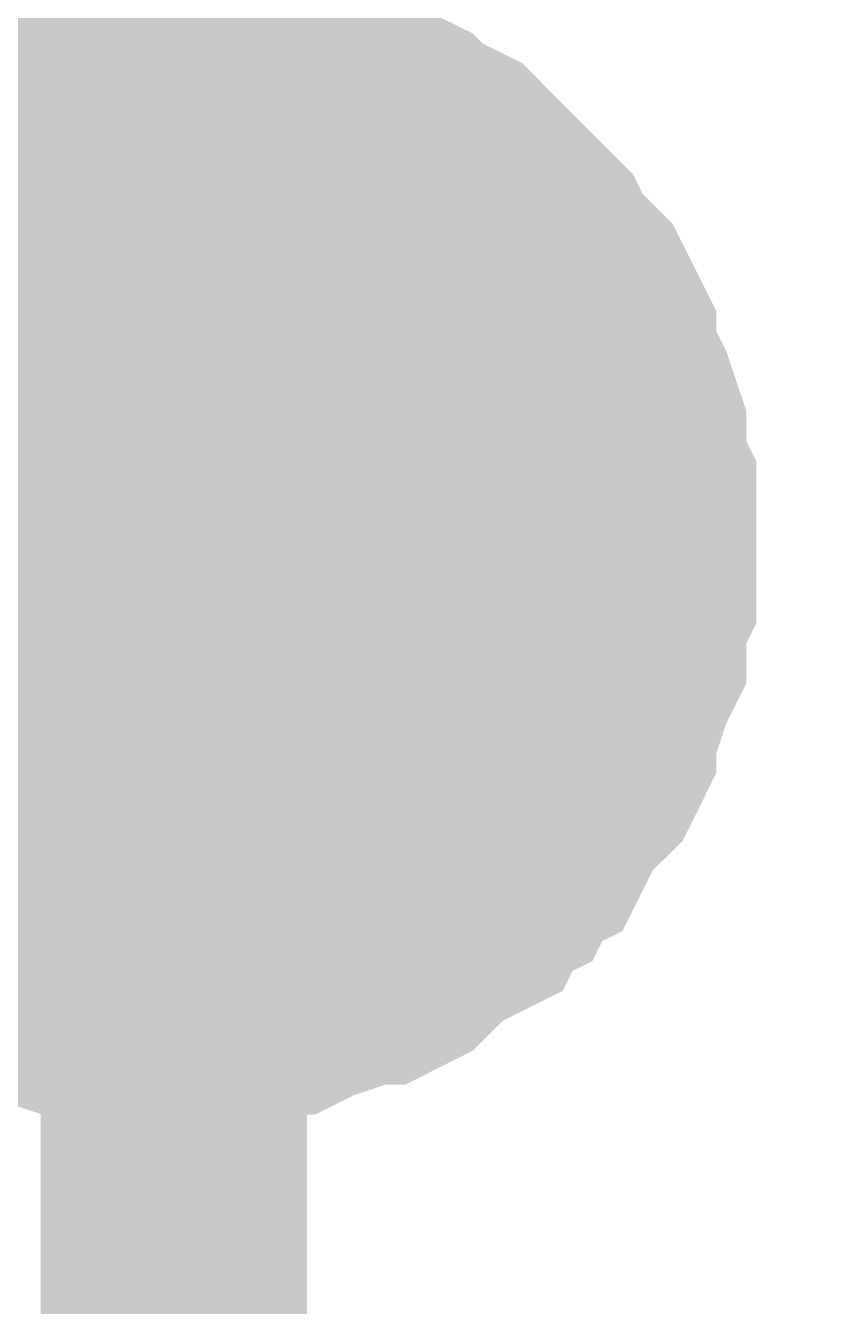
# Model space of a CAD drawing. Header units: inches. Extents: x 0 to 432, y 0 to 280.
# Drawn here: x 96.362 to 97.263, y 166.769 to 168.21 of the extents above; entities that cross this region are included whole.
import ezdxf

# ---------------------------------------------------------------- set-up
doc = ezdxf.new("R2010")
doc.units = ezdxf.units.IN
doc.layers.add('Sheet', color=255, linetype='Continuous')

msp = doc.modelspace()

# ---------------------------------------------------------------- linework, layer by layer
at = {"layer": 'Sheet'}
for points in [[(86.3645, 167.6288, 0.2997, 0.2997, 0), (96.5283, 167.6288, 0.2997, 0.2997, 0), (96.5283, 170.178, 0.2997, 0.2997, 0)], [(96.2026, 168.0218, 0.2997, 0.2997, 0), (96.2251, 168.0443, 0.2997, 0.2997, 0), (96.2363, 168.0555, 0.2997, 0.2997, 0), (96.2588, 168.0667, 0.2997, 0.2997, 0), (96.2812, 168.078, 0.2997, 0.2997, 0), (96.3037, 168.0892, 0.2997, 0.2997, 0), (96.3262, 168.1004, 0.2997, 0.2997, 0), (96.3486, 168.1117, 0.2997, 0.2997, 0), (96.3711, 168.1229, 0.2997, 0.2997, 0), (96.4048, 168.1341, 0.2997, 0.2997, 0), (96.4272, 168.1341, 0.2997, 0.2997, 0), (96.4497, 168.1341, 0.2997, 0.2997, 0), (96.4722, 168.1453, 0.2997, 0.2997, 0), (96.5059, 168.1453, 0.2997, 0.2997, 0), (96.5283, 168.1453, 0.2997, 0.2997, 0)], [(96.2026, 168.0218, 0.2997, 0.2997, 0), (96.2251, 168.0443, 0.2997, 0.2997, 0), (96.2363, 168.0555, 0.2997, 0.2997, 0), (96.2588, 168.0667, 0.2997, 0.2997, 0), (96.2812, 168.078, 0.2997, 0.2997, 0), (96.3037, 168.0892, 0.2997, 0.2997, 0), (96.3262, 168.1004, 0.2997, 0.2997, 0), (96.3486, 168.1117, 0.2997, 0.2997, 0), (96.3711, 168.1229, 0.2997, 0.2997, 0), (96.4048, 168.1341, 0.2997, 0.2997, 0), (96.4272, 168.1341, 0.2997, 0.2997, 0), (96.4497, 168.1341, 0.2997, 0.2997, 0), (96.4722, 168.1453, 0.2997, 0.2997, 0), (96.5059, 168.1453, 0.2997, 0.2997, 0), (96.5283, 168.1453, 0.2997, 0.2997, 0)], [(96.2026, 168.0218, 0.2997, 0.2997, 0), (96.2251, 168.0443, 0.2997, 0.2997, 0), (96.2363, 168.0555, 0.2997, 0.2997, 0), (96.2588, 168.0667, 0.2997, 0.2997, 0), (96.2812, 168.078, 0.2997, 0.2997, 0), (96.3037, 168.0892, 0.2997, 0.2997, 0), (96.3262, 168.1004, 0.2997, 0.2997, 0), (96.3486, 168.1117, 0.2997, 0.2997, 0), (96.3711, 168.1229, 0.2997, 0.2997, 0), (96.4048, 168.1341, 0.2997, 0.2997, 0), (96.4272, 168.1341, 0.2997, 0.2997, 0), (96.4497, 168.1341, 0.2997, 0.2997, 0), (96.4722, 168.1453, 0.2997, 0.2997, 0), (96.5059, 168.1453, 0.2997, 0.2997, 0), (96.5283, 168.1453, 0.2997, 0.2997, 0)], [(96.2026, 168.0218, 0.2997, 0.2997, 0), (96.2251, 168.0443, 0.2997, 0.2997, 0), (96.2363, 168.0555, 0.2997, 0.2997, 0), (96.2588, 168.0667, 0.2997, 0.2997, 0), (96.2812, 168.078, 0.2997, 0.2997, 0), (96.3037, 168.0892, 0.2997, 0.2997, 0), (96.3262, 168.1004, 0.2997, 0.2997, 0), (96.3486, 168.1117, 0.2997, 0.2997, 0), (96.3711, 168.1229, 0.2997, 0.2997, 0), (96.4048, 168.1341, 0.2997, 0.2997, 0), (96.4272, 168.1341, 0.2997, 0.2997, 0), (96.4497, 168.1341, 0.2997, 0.2997, 0), (96.4722, 168.1453, 0.2997, 0.2997, 0), (96.5059, 168.1453, 0.2997, 0.2997, 0), (96.5283, 168.1453, 0.2997, 0.2997, 0)], [(96.5283, 168.1453, 0.2997, 0.2997, 0), (96.5283, 168.1453, 0.2997, 0.2997, 0)], [(96.5283, 168.1453, 0.2997, 0.2997, 0), (96.5508, 168.1453, 0.2997, 0.2997, 0), (96.5845, 168.1453, 0.2997, 0.2997, 0), (96.6069, 168.1341, 0.2997, 0.2997, 0), (96.6294, 168.1341, 0.2997, 0.2997, 0), (96.6519, 168.1341, 0.2997, 0.2997, 0), (96.6743, 168.1229, 0.2997, 0.2997, 0), (96.708, 168.1117, 0.2997, 0.2997, 0), (96.7305, 168.1004, 0.2997, 0.2997, 0), (96.7529, 168.0892, 0.2997, 0.2997, 0), (96.7754, 168.078, 0.2997, 0.2997, 0), (96.7866, 168.0667, 0.2997, 0.2997, 0), (96.8091, 168.0555, 0.2997, 0.2997, 0), (96.8316, 168.0443, 0.2997, 0.2997, 0), (96.854, 168.0218, 0.2997, 0.2997, 0), (96.8652, 168.0106, 0.2997, 0.2997, 0), (96.8877, 167.9881, 0.2997, 0.2997, 0), (96.8989, 167.9769, 0.2997, 0.2997, 0), (96.9214, 167.9544, 0.2997, 0.2997, 0), (96.9326, 167.932, 0.2997, 0.2997, 0), (96.9439, 167.9207, 0.2997, 0.2997, 0), (96.9663, 167.8983, 0.2997, 0.2997, 0), (96.9776, 167.8758, 0.2997, 0.2997, 0), (96.9888, 167.8534, 0.2997, 0.2997, 0), (96.9888, 167.8309, 0.2997, 0.2997, 0), (97, 167.8084, 0.2997, 0.2997, 0), (97.0112, 167.786, 0.2997, 0.2997, 0), (97.0225, 167.7523, 0.2997, 0.2997, 0), (97.0225, 167.7298, 0.2997, 0.2997, 0), (97.0225, 167.7074, 0.2997, 0.2997, 0), (97.0337, 167.6849, 0.2997, 0.2997, 0), (97.0337, 167.6512, 0.2997, 0.2997, 0), (97.0337, 167.6288, 0.2997, 0.2997, 0)], [(96.5283, 168.1453, 0.2997, 0.2997, 0), (96.5283, 168.1453, 0.2997, 0.2997, 0)], [(96.5283, 168.1453, 0.2997, 0.2997, 0), (96.5508, 168.1453, 0.2997, 0.2997, 0), (96.5845, 168.1453, 0.2997, 0.2997, 0), (96.6069, 168.1341, 0.2997, 0.2997, 0), (96.6294, 168.1341, 0.2997, 0.2997, 0), (96.6519, 168.1341, 0.2997, 0.2997, 0), (96.6743, 168.1229, 0.2997, 0.2997, 0), (96.708, 168.1117, 0.2997, 0.2997, 0), (96.7305, 168.1004, 0.2997, 0.2997, 0), (96.7529, 168.0892, 0.2997, 0.2997, 0), (96.7754, 168.078, 0.2997, 0.2997, 0), (96.7866, 168.0667, 0.2997, 0.2997, 0), (96.8091, 168.0555, 0.2997, 0.2997, 0), (96.8316, 168.0443, 0.2997, 0.2997, 0), (96.854, 168.0218, 0.2997, 0.2997, 0), (96.8652, 168.0106, 0.2997, 0.2997, 0), (96.8877, 167.9881, 0.2997, 0.2997, 0), (96.8989, 167.9769, 0.2997, 0.2997, 0), (96.9214, 167.9544, 0.2997, 0.2997, 0), (96.9326, 167.932, 0.2997, 0.2997, 0), (96.9439, 167.9207, 0.2997, 0.2997, 0), (96.9663, 167.8983, 0.2997, 0.2997, 0), (96.9776, 167.8758, 0.2997, 0.2997, 0), (96.9888, 167.8534, 0.2997, 0.2997, 0), (96.9888, 167.8309, 0.2997, 0.2997, 0), (97, 167.8084, 0.2997, 0.2997, 0), (97.0112, 167.786, 0.2997, 0.2997, 0), (97.0225, 167.7523, 0.2997, 0.2997, 0), (97.0225, 167.7298, 0.2997, 0.2997, 0), (97.0225, 167.7074, 0.2997, 0.2997, 0), (97.0337, 167.6849, 0.2997, 0.2997, 0), (97.0337, 167.6512, 0.2997, 0.2997, 0), (97.0337, 167.6288, 0.2997, 0.2997, 0)], [(96.5283, 168.1453, 0.2997, 0.2997, 0), (96.5283, 168.1453, 0.2997, 0.2997, 0)], [(96.5283, 168.1453, 0.2997, 0.2997, 0), (96.5508, 168.1453, 0.2997, 0.2997, 0), (96.5845, 168.1453, 0.2997, 0.2997, 0), (96.6069, 168.1341, 0.2997, 0.2997, 0), (96.6294, 168.1341, 0.2997, 0.2997, 0), (96.6519, 168.1341, 0.2997, 0.2997, 0), (96.6743, 168.1229, 0.2997, 0.2997, 0), (96.708, 168.1117, 0.2997, 0.2997, 0), (96.7305, 168.1004, 0.2997, 0.2997, 0), (96.7529, 168.0892, 0.2997, 0.2997, 0), (96.7754, 168.078, 0.2997, 0.2997, 0), (96.7866, 168.0667, 0.2997, 0.2997, 0), (96.8091, 168.0555, 0.2997, 0.2997, 0), (96.8316, 168.0443, 0.2997, 0.2997, 0), (96.854, 168.0218, 0.2997, 0.2997, 0), (96.8652, 168.0106, 0.2997, 0.2997, 0), (96.8877, 167.9881, 0.2997, 0.2997, 0), (96.8989, 167.9769, 0.2997, 0.2997, 0), (96.9214, 167.9544, 0.2997, 0.2997, 0), (96.9326, 167.932, 0.2997, 0.2997, 0), (96.9439, 167.9207, 0.2997, 0.2997, 0), (96.9663, 167.8983, 0.2997, 0.2997, 0), (96.9776, 167.8758, 0.2997, 0.2997, 0), (96.9888, 167.8534, 0.2997, 0.2997, 0), (96.9888, 167.8309, 0.2997, 0.2997, 0), (97, 167.8084, 0.2997, 0.2997, 0), (97.0112, 167.786, 0.2997, 0.2997, 0), (97.0225, 167.7523, 0.2997, 0.2997, 0), (97.0225, 167.7298, 0.2997, 0.2997, 0), (97.0225, 167.7074, 0.2997, 0.2997, 0), (97.0337, 167.6849, 0.2997, 0.2997, 0), (97.0337, 167.6512, 0.2997, 0.2997, 0), (97.0337, 167.6288, 0.2997, 0.2997, 0)], [(96.5283, 168.1453, 0.2997, 0.2997, 0), (96.5283, 168.1453, 0.2997, 0.2997, 0)], [(96.5283, 168.1453, 0.2997, 0.2997, 0), (96.5508, 168.1453, 0.2997, 0.2997, 0), (96.5845, 168.1453, 0.2997, 0.2997, 0), (96.6069, 168.1341, 0.2997, 0.2997, 0), (96.6294, 168.1341, 0.2997, 0.2997, 0), (96.6519, 168.1341, 0.2997, 0.2997, 0), (96.6743, 168.1229, 0.2997, 0.2997, 0), (96.708, 168.1117, 0.2997, 0.2997, 0), (96.7305, 168.1004, 0.2997, 0.2997, 0), (96.7529, 168.0892, 0.2997, 0.2997, 0), (96.7754, 168.078, 0.2997, 0.2997, 0), (96.7866, 168.0667, 0.2997, 0.2997, 0), (96.8091, 168.0555, 0.2997, 0.2997, 0), (96.8316, 168.0443, 0.2997, 0.2997, 0), (96.854, 168.0218, 0.2997, 0.2997, 0), (96.8652, 168.0106, 0.2997, 0.2997, 0), (96.8877, 167.9881, 0.2997, 0.2997, 0), (96.8989, 167.9769, 0.2997, 0.2997, 0), (96.9214, 167.9544, 0.2997, 0.2997, 0), (96.9326, 167.932, 0.2997, 0.2997, 0), (96.9439, 167.9207, 0.2997, 0.2997, 0), (96.9663, 167.8983, 0.2997, 0.2997, 0), (96.9776, 167.8758, 0.2997, 0.2997, 0), (96.9888, 167.8534, 0.2997, 0.2997, 0), (96.9888, 167.8309, 0.2997, 0.2997, 0), (97, 167.8084, 0.2997, 0.2997, 0), (97.0112, 167.786, 0.2997, 0.2997, 0), (97.0225, 167.7523, 0.2997, 0.2997, 0), (97.0225, 167.7298, 0.2997, 0.2997, 0), (97.0225, 167.7074, 0.2997, 0.2997, 0), (97.0337, 167.6849, 0.2997, 0.2997, 0), (97.0337, 167.6512, 0.2997, 0.2997, 0), (97.0337, 167.6288, 0.2997, 0.2997, 0)], [(96.3037, 168.0892, 0.0991, 0.0991, 0), (96.3262, 168.1004, 0.0991, 0.0991, 0), (96.3486, 168.1117, 0.0991, 0.0991, 0), (96.3711, 168.1229, 0.0991, 0.0991, 0), (96.4048, 168.1341, 0.0991, 0.0991, 0), (96.4272, 168.1341, 0.0991, 0.0991, 0), (96.4497, 168.1341, 0.0991, 0.0991, 0), (96.4722, 168.1453, 0.0991, 0.0991, 0), (96.5059, 168.1453, 0.0991, 0.0991, 0), (96.5283, 168.1453, 0.0991, 0.0991, 0)], [(96.3037, 168.0892, 0.0991, 0.0991, 0), (96.3262, 168.1004, 0.0991, 0.0991, 0), (96.3486, 168.1117, 0.0991, 0.0991, 0), (96.3711, 168.1229, 0.0991, 0.0991, 0), (96.4048, 168.1341, 0.0991, 0.0991, 0), (96.4272, 168.1341, 0.0991, 0.0991, 0), (96.4497, 168.1341, 0.0991, 0.0991, 0), (96.4722, 168.1453, 0.0991, 0.0991, 0), (96.5059, 168.1453, 0.0991, 0.0991, 0), (96.5283, 168.1453, 0.0991, 0.0991, 0)], [(96.3037, 168.0892, 0.0991, 0.0991, 0), (96.3262, 168.1004, 0.0991, 0.0991, 0), (96.3486, 168.1117, 0.0991, 0.0991, 0), (96.3711, 168.1229, 0.0991, 0.0991, 0), (96.4048, 168.1341, 0.0991, 0.0991, 0), (96.4272, 168.1341, 0.0991, 0.0991, 0), (96.4497, 168.1341, 0.0991, 0.0991, 0), (96.4722, 168.1453, 0.0991, 0.0991, 0), (96.5059, 168.1453, 0.0991, 0.0991, 0), (96.5283, 168.1453, 0.0991, 0.0991, 0)], [(96.3037, 168.0892, 0.0991, 0.0991, 0), (96.3262, 168.1004, 0.0991, 0.0991, 0), (96.3486, 168.1117, 0.0991, 0.0991, 0), (96.3711, 168.1229, 0.0991, 0.0991, 0), (96.4048, 168.1341, 0.0991, 0.0991, 0), (96.4272, 168.1341, 0.0991, 0.0991, 0), (96.4497, 168.1341, 0.0991, 0.0991, 0), (96.4722, 168.1453, 0.0991, 0.0991, 0), (96.5059, 168.1453, 0.0991, 0.0991, 0), (96.5283, 168.1453, 0.0991, 0.0991, 0)], [(96.5283, 168.1453, 0.0991, 0.0991, 0), (96.5283, 168.1453, 0.0991, 0.0991, 0)], [(96.5283, 168.1453, 0.0991, 0.0991, 0), (96.5508, 168.1453, 0.0991, 0.0991, 0), (96.5845, 168.1453, 0.0991, 0.0991, 0), (96.6069, 168.1341, 0.0991, 0.0991, 0), (96.6294, 168.1341, 0.0991, 0.0991, 0), (96.6519, 168.1341, 0.0991, 0.0991, 0), (96.6743, 168.1229, 0.0991, 0.0991, 0), (96.708, 168.1117, 0.0991, 0.0991, 0), (96.7305, 168.1004, 0.0991, 0.0991, 0), (96.7529, 168.0892, 0.0991, 0.0991, 0), (96.7754, 168.078, 0.0991, 0.0991, 0), (96.7866, 168.0667, 0.0991, 0.0991, 0), (96.8091, 168.0555, 0.0991, 0.0991, 0), (96.8316, 168.0443, 0.0991, 0.0991, 0), (96.854, 168.0218, 0.0991, 0.0991, 0), (96.8652, 168.0106, 0.0991, 0.0991, 0), (96.8877, 167.9881, 0.0991, 0.0991, 0), (96.8989, 167.9769, 0.0991, 0.0991, 0), (96.9214, 167.9544, 0.0991, 0.0991, 0), (96.9326, 167.932, 0.0991, 0.0991, 0), (96.9439, 167.9207, 0.0991, 0.0991, 0), (96.9663, 167.8983, 0.0991, 0.0991, 0), (96.9776, 167.8758, 0.0991, 0.0991, 0), (96.9888, 167.8534, 0.0991, 0.0991, 0), (96.9888, 167.8309, 0.0991, 0.0991, 0), (97, 167.8084, 0.0991, 0.0991, 0), (97.0112, 167.786, 0.0991, 0.0991, 0), (97.0225, 167.7523, 0.0991, 0.0991, 0), (97.0225, 167.7298, 0.0991, 0.0991, 0), (97.0225, 167.7074, 0.0991, 0.0991, 0), (97.0337, 167.6849, 0.0991, 0.0991, 0), (97.0337, 167.6512, 0.0991, 0.0991, 0), (97.0337, 167.6288, 0.0991, 0.0991, 0)], [(96.5283, 168.1453, 0.0991, 0.0991, 0), (96.5283, 168.1453, 0.0991, 0.0991, 0)], [(96.5283, 168.1453, 0.0991, 0.0991, 0), (96.5508, 168.1453, 0.0991, 0.0991, 0), (96.5845, 168.1453, 0.0991, 0.0991, 0), (96.6069, 168.1341, 0.0991, 0.0991, 0), (96.6294, 168.1341, 0.0991, 0.0991, 0), (96.6519, 168.1341, 0.0991, 0.0991, 0), (96.6743, 168.1229, 0.0991, 0.0991, 0), (96.708, 168.1117, 0.0991, 0.0991, 0), (96.7305, 168.1004, 0.0991, 0.0991, 0), (96.7529, 168.0892, 0.0991, 0.0991, 0), (96.7754, 168.078, 0.0991, 0.0991, 0), (96.7866, 168.0667, 0.0991, 0.0991, 0), (96.8091, 168.0555, 0.0991, 0.0991, 0), (96.8316, 168.0443, 0.0991, 0.0991, 0), (96.854, 168.0218, 0.0991, 0.0991, 0), (96.8652, 168.0106, 0.0991, 0.0991, 0), (96.8877, 167.9881, 0.0991, 0.0991, 0), (96.8989, 167.9769, 0.0991, 0.0991, 0), (96.9214, 167.9544, 0.0991, 0.0991, 0), (96.9326, 167.932, 0.0991, 0.0991, 0), (96.9439, 167.9207, 0.0991, 0.0991, 0), (96.9663, 167.8983, 0.0991, 0.0991, 0), (96.9776, 167.8758, 0.0991, 0.0991, 0), (96.9888, 167.8534, 0.0991, 0.0991, 0), (96.9888, 167.8309, 0.0991, 0.0991, 0), (97, 167.8084, 0.0991, 0.0991, 0), (97.0112, 167.786, 0.0991, 0.0991, 0), (97.0225, 167.7523, 0.0991, 0.0991, 0), (97.0225, 167.7298, 0.0991, 0.0991, 0), (97.0225, 167.7074, 0.0991, 0.0991, 0), (97.0337, 167.6849, 0.0991, 0.0991, 0), (97.0337, 167.6512, 0.0991, 0.0991, 0), (97.0337, 167.6288, 0.0991, 0.0991, 0)], [(96.5283, 168.1453, 0.0991, 0.0991, 0), (96.5283, 168.1453, 0.0991, 0.0991, 0)], [(96.5283, 168.1453, 0.0991, 0.0991, 0), (96.5508, 168.1453, 0.0991, 0.0991, 0), (96.5845, 168.1453, 0.0991, 0.0991, 0), (96.6069, 168.1341, 0.0991, 0.0991, 0), (96.6294, 168.1341, 0.0991, 0.0991, 0), (96.6519, 168.1341, 0.0991, 0.0991, 0), (96.6743, 168.1229, 0.0991, 0.0991, 0), (96.708, 168.1117, 0.0991, 0.0991, 0), (96.7305, 168.1004, 0.0991, 0.0991, 0), (96.7529, 168.0892, 0.0991, 0.0991, 0), (96.7754, 168.078, 0.0991, 0.0991, 0), (96.7866, 168.0667, 0.0991, 0.0991, 0), (96.8091, 168.0555, 0.0991, 0.0991, 0), (96.8316, 168.0443, 0.0991, 0.0991, 0), (96.854, 168.0218, 0.0991, 0.0991, 0), (96.8652, 168.0106, 0.0991, 0.0991, 0), (96.8877, 167.9881, 0.0991, 0.0991, 0), (96.8989, 167.9769, 0.0991, 0.0991, 0), (96.9214, 167.9544, 0.0991, 0.0991, 0), (96.9326, 167.932, 0.0991, 0.0991, 0), (96.9439, 167.9207, 0.0991, 0.0991, 0), (96.9663, 167.8983, 0.0991, 0.0991, 0), (96.9776, 167.8758, 0.0991, 0.0991, 0), (96.9888, 167.8534, 0.0991, 0.0991, 0), (96.9888, 167.8309, 0.0991, 0.0991, 0), (97, 167.8084, 0.0991, 0.0991, 0), (97.0112, 167.786, 0.0991, 0.0991, 0), (97.0225, 167.7523, 0.0991, 0.0991, 0), (97.0225, 167.7298, 0.0991, 0.0991, 0), (97.0225, 167.7074, 0.0991, 0.0991, 0), (97.0337, 167.6849, 0.0991, 0.0991, 0), (97.0337, 167.6512, 0.0991, 0.0991, 0), (97.0337, 167.6288, 0.0991, 0.0991, 0)], [(96.5283, 168.1453, 0.0991, 0.0991, 0), (96.5283, 168.1453, 0.0991, 0.0991, 0)], [(96.5283, 168.1453, 0.0991, 0.0991, 0), (96.5508, 168.1453, 0.0991, 0.0991, 0), (96.5845, 168.1453, 0.0991, 0.0991, 0), (96.6069, 168.1341, 0.0991, 0.0991, 0), (96.6294, 168.1341, 0.0991, 0.0991, 0), (96.6519, 168.1341, 0.0991, 0.0991, 0), (96.6743, 168.1229, 0.0991, 0.0991, 0), (96.708, 168.1117, 0.0991, 0.0991, 0), (96.7305, 168.1004, 0.0991, 0.0991, 0), (96.7529, 168.0892, 0.0991, 0.0991, 0), (96.7754, 168.078, 0.0991, 0.0991, 0), (96.7866, 168.0667, 0.0991, 0.0991, 0), (96.8091, 168.0555, 0.0991, 0.0991, 0), (96.8316, 168.0443, 0.0991, 0.0991, 0), (96.854, 168.0218, 0.0991, 0.0991, 0), (96.8652, 168.0106, 0.0991, 0.0991, 0), (96.8877, 167.9881, 0.0991, 0.0991, 0), (96.8989, 167.9769, 0.0991, 0.0991, 0), (96.9214, 167.9544, 0.0991, 0.0991, 0), (96.9326, 167.932, 0.0991, 0.0991, 0), (96.9439, 167.9207, 0.0991, 0.0991, 0), (96.9663, 167.8983, 0.0991, 0.0991, 0), (96.9776, 167.8758, 0.0991, 0.0991, 0), (96.9888, 167.8534, 0.0991, 0.0991, 0), (96.9888, 167.8309, 0.0991, 0.0991, 0), (97, 167.8084, 0.0991, 0.0991, 0), (97.0112, 167.786, 0.0991, 0.0991, 0), (97.0225, 167.7523, 0.0991, 0.0991, 0), (97.0225, 167.7298, 0.0991, 0.0991, 0), (97.0225, 167.7074, 0.0991, 0.0991, 0), (97.0337, 167.6849, 0.0991, 0.0991, 0), (97.0337, 167.6512, 0.0991, 0.0991, 0), (97.0337, 167.6288, 0.0991, 0.0991, 0)], [(97.0337, 167.6288, 0.2997, 0.2997, 0), (97.0337, 167.6063, 0.2997, 0.2997, 0), (97.0337, 167.5726, 0.2997, 0.2997, 0), (97.0225, 167.5502, 0.2997, 0.2997, 0), (97.0225, 167.5277, 0.2997, 0.2997, 0), (97.0225, 167.5052, 0.2997, 0.2997, 0), (97.0112, 167.4828, 0.2997, 0.2997, 0), (97, 167.4491, 0.2997, 0.2997, 0), (96.9888, 167.4266, 0.2997, 0.2997, 0), (96.9888, 167.4042, 0.2997, 0.2997, 0), (96.9776, 167.3817, 0.2997, 0.2997, 0), (96.9663, 167.3705, 0.2997, 0.2997, 0), (96.9439, 167.348, 0.2997, 0.2997, 0), (96.9326, 167.3256, 0.2997, 0.2997, 0), (96.9214, 167.3031, 0.2997, 0.2997, 0), (96.8989, 167.2919, 0.2997, 0.2997, 0), (96.8877, 167.2694, 0.2997, 0.2997, 0), (96.8652, 167.2582, 0.2997, 0.2997, 0), (96.854, 167.2357, 0.2997, 0.2997, 0), (96.8316, 167.2245, 0.2997, 0.2997, 0), (96.8091, 167.2133, 0.2997, 0.2997, 0), (96.7866, 167.1908, 0.2997, 0.2997, 0), (96.7754, 167.1796, 0.2997, 0.2997, 0), (96.7529, 167.1683, 0.2997, 0.2997, 0), (96.7305, 167.1683, 0.2997, 0.2997, 0), (96.708, 167.1571, 0.2997, 0.2997, 0), (96.6743, 167.1459, 0.2997, 0.2997, 0), (96.6519, 167.1347, 0.2997, 0.2997, 0), (96.6294, 167.1347, 0.2997, 0.2997, 0), (96.6069, 167.1347, 0.2997, 0.2997, 0), (96.5845, 167.1234, 0.2997, 0.2997, 0), (96.5508, 167.1234, 0.2997, 0.2997, 0), (96.5283, 167.1234, 0.2997, 0.2997, 0)], [(96.5283, 167.6288, 0.2997, 0.2997, 0), (96.5283, 162.5529, 0.2997, 0.2997, 0), (101.6046, 162.5529, 0.2997, 0.2997, 0)], [(97.0337, 167.6288, 0.2997, 0.2997, 0), (97.0337, 167.6063, 0.2997, 0.2997, 0), (97.0337, 167.5726, 0.2997, 0.2997, 0), (97.0225, 167.5502, 0.2997, 0.2997, 0), (97.0225, 167.5277, 0.2997, 0.2997, 0), (97.0225, 167.5052, 0.2997, 0.2997, 0), (97.0112, 167.4828, 0.2997, 0.2997, 0), (97, 167.4491, 0.2997, 0.2997, 0), (96.9888, 167.4266, 0.2997, 0.2997, 0), (96.9888, 167.4042, 0.2997, 0.2997, 0), (96.9776, 167.3817, 0.2997, 0.2997, 0), (96.9663, 167.3705, 0.2997, 0.2997, 0), (96.9439, 167.348, 0.2997, 0.2997, 0), (96.9326, 167.3256, 0.2997, 0.2997, 0), (96.9214, 167.3031, 0.2997, 0.2997, 0), (96.8989, 167.2919, 0.2997, 0.2997, 0), (96.8877, 167.2694, 0.2997, 0.2997, 0), (96.8652, 167.2582, 0.2997, 0.2997, 0), (96.854, 167.2357, 0.2997, 0.2997, 0), (96.8316, 167.2245, 0.2997, 0.2997, 0), (96.8091, 167.2133, 0.2997, 0.2997, 0), (96.7866, 167.1908, 0.2997, 0.2997, 0), (96.7754, 167.1796, 0.2997, 0.2997, 0), (96.7529, 167.1683, 0.2997, 0.2997, 0), (96.7305, 167.1683, 0.2997, 0.2997, 0), (96.708, 167.1571, 0.2997, 0.2997, 0), (96.6743, 167.1459, 0.2997, 0.2997, 0), (96.6519, 167.1347, 0.2997, 0.2997, 0), (96.6294, 167.1347, 0.2997, 0.2997, 0), (96.6069, 167.1347, 0.2997, 0.2997, 0), (96.5845, 167.1234, 0.2997, 0.2997, 0), (96.5508, 167.1234, 0.2997, 0.2997, 0), (96.5283, 167.1234, 0.2997, 0.2997, 0)], [(97.0337, 167.6288, 0.2997, 0.2997, 0), (97.0337, 167.6063, 0.2997, 0.2997, 0), (97.0337, 167.5726, 0.2997, 0.2997, 0), (97.0225, 167.5502, 0.2997, 0.2997, 0), (97.0225, 167.5277, 0.2997, 0.2997, 0), (97.0225, 167.5052, 0.2997, 0.2997, 0), (97.0112, 167.4828, 0.2997, 0.2997, 0), (97, 167.4491, 0.2997, 0.2997, 0), (96.9888, 167.4266, 0.2997, 0.2997, 0), (96.9888, 167.4042, 0.2997, 0.2997, 0), (96.9776, 167.3817, 0.2997, 0.2997, 0), (96.9663, 167.3705, 0.2997, 0.2997, 0), (96.9439, 167.348, 0.2997, 0.2997, 0), (96.9326, 167.3256, 0.2997, 0.2997, 0), (96.9214, 167.3031, 0.2997, 0.2997, 0), (96.8989, 167.2919, 0.2997, 0.2997, 0), (96.8877, 167.2694, 0.2997, 0.2997, 0), (96.8652, 167.2582, 0.2997, 0.2997, 0), (96.854, 167.2357, 0.2997, 0.2997, 0), (96.8316, 167.2245, 0.2997, 0.2997, 0), (96.8091, 167.2133, 0.2997, 0.2997, 0), (96.7866, 167.1908, 0.2997, 0.2997, 0), (96.7754, 167.1796, 0.2997, 0.2997, 0), (96.7529, 167.1683, 0.2997, 0.2997, 0), (96.7305, 167.1683, 0.2997, 0.2997, 0), (96.708, 167.1571, 0.2997, 0.2997, 0), (96.6743, 167.1459, 0.2997, 0.2997, 0), (96.6519, 167.1347, 0.2997, 0.2997, 0), (96.6294, 167.1347, 0.2997, 0.2997, 0), (96.6069, 167.1347, 0.2997, 0.2997, 0), (96.5845, 167.1234, 0.2997, 0.2997, 0), (96.5508, 167.1234, 0.2997, 0.2997, 0), (96.5283, 167.1234, 0.2997, 0.2997, 0)], [(97.0337, 167.6288, 0.2997, 0.2997, 0), (97.0337, 167.6063, 0.2997, 0.2997, 0), (97.0337, 167.5726, 0.2997, 0.2997, 0), (97.0225, 167.5502, 0.2997, 0.2997, 0), (97.0225, 167.5277, 0.2997, 0.2997, 0), (97.0225, 167.5052, 0.2997, 0.2997, 0), (97.0112, 167.4828, 0.2997, 0.2997, 0), (97, 167.4491, 0.2997, 0.2997, 0), (96.9888, 167.4266, 0.2997, 0.2997, 0), (96.9888, 167.4042, 0.2997, 0.2997, 0), (96.9776, 167.3817, 0.2997, 0.2997, 0), (96.9663, 167.3705, 0.2997, 0.2997, 0), (96.9439, 167.348, 0.2997, 0.2997, 0), (96.9326, 167.3256, 0.2997, 0.2997, 0), (96.9214, 167.3031, 0.2997, 0.2997, 0), (96.8989, 167.2919, 0.2997, 0.2997, 0), (96.8877, 167.2694, 0.2997, 0.2997, 0), (96.8652, 167.2582, 0.2997, 0.2997, 0), (96.854, 167.2357, 0.2997, 0.2997, 0), (96.8316, 167.2245, 0.2997, 0.2997, 0), (96.8091, 167.2133, 0.2997, 0.2997, 0), (96.7866, 167.1908, 0.2997, 0.2997, 0), (96.7754, 167.1796, 0.2997, 0.2997, 0), (96.7529, 167.1683, 0.2997, 0.2997, 0), (96.7305, 167.1683, 0.2997, 0.2997, 0), (96.708, 167.1571, 0.2997, 0.2997, 0), (96.6743, 167.1459, 0.2997, 0.2997, 0), (96.6519, 167.1347, 0.2997, 0.2997, 0), (96.6294, 167.1347, 0.2997, 0.2997, 0), (96.6069, 167.1347, 0.2997, 0.2997, 0), (96.5845, 167.1234, 0.2997, 0.2997, 0), (96.5508, 167.1234, 0.2997, 0.2997, 0), (96.5283, 167.1234, 0.2997, 0.2997, 0)], [(97.0337, 167.6288, 0.2997, 0.2997, 0), (97.0337, 167.6288, 0.2997, 0.2997, 0), (97.0337, 167.6288, 0.2997, 0.2997, 0), (97.0337, 167.6288, 0.2997, 0.2997, 0), (97.0337, 167.6288, 0.2997, 0.2997, 0), (97.0337, 167.6288, 0.2997, 0.2997, 0), (97.0337, 167.6288, 0.2997, 0.2997, 0), (97.0337, 167.6288, 0.2997, 0.2997, 0), (97.0337, 167.6288, 0.2997, 0.2997, 0), (97.0337, 167.6288, 0.2997, 0.2997, 0), (97.0337, 167.6288, 0.2997, 0.2997, 0), (97.0337, 167.6288, 0.2997, 0.2997, 0), (97.0337, 167.6288, 0.2997, 0.2997, 0), (97.0337, 167.6288, 0.2997, 0.2997, 0), (97.0337, 167.6288, 0.2997, 0.2997, 0), (97.0337, 167.6288, 0.2997, 0.2997, 0), (97.0337, 167.6288, 0.2997, 0.2997, 0), (97.0337, 167.6288, 0.2997, 0.2997, 0), (97.0337, 167.6288, 0.2997, 0.2997, 0), (97.0337, 167.6288, 0.2997, 0.2997, 0), (97.0337, 167.6288, 0.2997, 0.2997, 0), (97.0337, 167.6288, 0.2997, 0.2997, 0), (97.0337, 167.6288, 0.2997, 0.2997, 0), (97.0337, 167.6288, 0.2997, 0.2997, 0), (97.0337, 167.6288, 0.2997, 0.2997, 0), (97.0337, 167.6288, 0.2997, 0.2997, 0), (97.0337, 167.6288, 0.2997, 0.2997, 0), (97.0337, 167.6288, 0.2997, 0.2997, 0), (97.0337, 167.6288, 0.2997, 0.2997, 0), (97.0337, 167.6288, 0.2997, 0.2997, 0), (97.0337, 167.6288, 0.2997, 0.2997, 0), (97.0337, 167.6288, 0.2997, 0.2997, 0), (97.0337, 167.6288, 0.2997, 0.2997, 0)], [(97.0337, 167.6288, 0.2997, 0.2997, 0), (97.0337, 167.6288, 0.2997, 0.2997, 0)], [(97.0337, 167.6288, 0.2997, 0.2997, 0), (97.0337, 167.6288, 0.2997, 0.2997, 0), (97.0337, 167.6288, 0.2997, 0.2997, 0), (97.0337, 167.6288, 0.2997, 0.2997, 0), (97.0337, 167.6288, 0.2997, 0.2997, 0), (97.0337, 167.6288, 0.2997, 0.2997, 0), (97.0337, 167.6288, 0.2997, 0.2997, 0), (97.0337, 167.6288, 0.2997, 0.2997, 0), (97.0337, 167.6288, 0.2997, 0.2997, 0), (97.0337, 167.6288, 0.2997, 0.2997, 0), (97.0337, 167.6288, 0.2997, 0.2997, 0), (97.0337, 167.6288, 0.2997, 0.2997, 0), (97.0337, 167.6288, 0.2997, 0.2997, 0), (97.0337, 167.6288, 0.2997, 0.2997, 0), (97.0337, 167.6288, 0.2997, 0.2997, 0), (97.0337, 167.6288, 0.2997, 0.2997, 0), (97.0337, 167.6288, 0.2997, 0.2997, 0), (97.0337, 167.6288, 0.2997, 0.2997, 0), (97.0337, 167.6288, 0.2997, 0.2997, 0), (97.0337, 167.6288, 0.2997, 0.2997, 0), (97.0337, 167.6288, 0.2997, 0.2997, 0), (97.0337, 167.6288, 0.2997, 0.2997, 0), (97.0337, 167.6288, 0.2997, 0.2997, 0), (97.0337, 167.6288, 0.2997, 0.2997, 0), (97.0337, 167.6288, 0.2997, 0.2997, 0), (97.0337, 167.6288, 0.2997, 0.2997, 0), (97.0337, 167.6288, 0.2997, 0.2997, 0), (97.0337, 167.6288, 0.2997, 0.2997, 0), (97.0337, 167.6288, 0.2997, 0.2997, 0), (97.0337, 167.6288, 0.2997, 0.2997, 0), (97.0337, 167.6288, 0.2997, 0.2997, 0), (97.0337, 167.6288, 0.2997, 0.2997, 0), (97.0337, 167.6288, 0.2997, 0.2997, 0)], [(97.0337, 167.6288, 0.2997, 0.2997, 0), (97.0337, 167.6288, 0.2997, 0.2997, 0)], [(97.0337, 167.6288, 0.2997, 0.2997, 0), (97.0337, 167.6288, 0.2997, 0.2997, 0), (97.0337, 167.6288, 0.2997, 0.2997, 0), (97.0337, 167.6288, 0.2997, 0.2997, 0), (97.0337, 167.6288, 0.2997, 0.2997, 0), (97.0337, 167.6288, 0.2997, 0.2997, 0), (97.0337, 167.6288, 0.2997, 0.2997, 0), (97.0337, 167.6288, 0.2997, 0.2997, 0), (97.0337, 167.6288, 0.2997, 0.2997, 0), (97.0337, 167.6288, 0.2997, 0.2997, 0), (97.0337, 167.6288, 0.2997, 0.2997, 0), (97.0337, 167.6288, 0.2997, 0.2997, 0), (97.0337, 167.6288, 0.2997, 0.2997, 0), (97.0337, 167.6288, 0.2997, 0.2997, 0), (97.0337, 167.6288, 0.2997, 0.2997, 0), (97.0337, 167.6288, 0.2997, 0.2997, 0), (97.0337, 167.6288, 0.2997, 0.2997, 0), (97.0337, 167.6288, 0.2997, 0.2997, 0), (97.0337, 167.6288, 0.2997, 0.2997, 0), (97.0337, 167.6288, 0.2997, 0.2997, 0), (97.0337, 167.6288, 0.2997, 0.2997, 0), (97.0337, 167.6288, 0.2997, 0.2997, 0), (97.0337, 167.6288, 0.2997, 0.2997, 0), (97.0337, 167.6288, 0.2997, 0.2997, 0), (97.0337, 167.6288, 0.2997, 0.2997, 0), (97.0337, 167.6288, 0.2997, 0.2997, 0), (97.0337, 167.6288, 0.2997, 0.2997, 0), (97.0337, 167.6288, 0.2997, 0.2997, 0), (97.0337, 167.6288, 0.2997, 0.2997, 0), (97.0337, 167.6288, 0.2997, 0.2997, 0), (97.0337, 167.6288, 0.2997, 0.2997, 0), (97.0337, 167.6288, 0.2997, 0.2997, 0), (97.0337, 167.6288, 0.2997, 0.2997, 0)], [(97.0337, 167.6288, 0.2997, 0.2997, 0), (97.0337, 167.6288, 0.2997, 0.2997, 0)], [(97.0337, 167.6288, 0.2997, 0.2997, 0), (97.0337, 167.6288, 0.2997, 0.2997, 0), (97.0337, 167.6288, 0.2997, 0.2997, 0), (97.0337, 167.6288, 0.2997, 0.2997, 0), (97.0337, 167.6288, 0.2997, 0.2997, 0), (97.0337, 167.6288, 0.2997, 0.2997, 0), (97.0337, 167.6288, 0.2997, 0.2997, 0), (97.0337, 167.6288, 0.2997, 0.2997, 0), (97.0337, 167.6288, 0.2997, 0.2997, 0), (97.0337, 167.6288, 0.2997, 0.2997, 0), (97.0337, 167.6288, 0.2997, 0.2997, 0), (97.0337, 167.6288, 0.2997, 0.2997, 0), (97.0337, 167.6288, 0.2997, 0.2997, 0), (97.0337, 167.6288, 0.2997, 0.2997, 0), (97.0337, 167.6288, 0.2997, 0.2997, 0), (97.0337, 167.6288, 0.2997, 0.2997, 0), (97.0337, 167.6288, 0.2997, 0.2997, 0), (97.0337, 167.6288, 0.2997, 0.2997, 0), (97.0337, 167.6288, 0.2997, 0.2997, 0), (97.0337, 167.6288, 0.2997, 0.2997, 0), (97.0337, 167.6288, 0.2997, 0.2997, 0), (97.0337, 167.6288, 0.2997, 0.2997, 0), (97.0337, 167.6288, 0.2997, 0.2997, 0), (97.0337, 167.6288, 0.2997, 0.2997, 0), (97.0337, 167.6288, 0.2997, 0.2997, 0), (97.0337, 167.6288, 0.2997, 0.2997, 0), (97.0337, 167.6288, 0.2997, 0.2997, 0), (97.0337, 167.6288, 0.2997, 0.2997, 0), (97.0337, 167.6288, 0.2997, 0.2997, 0), (97.0337, 167.6288, 0.2997, 0.2997, 0), (97.0337, 167.6288, 0.2997, 0.2997, 0), (97.0337, 167.6288, 0.2997, 0.2997, 0), (97.0337, 167.6288, 0.2997, 0.2997, 0)], [(97.0337, 167.6288, 0.2997, 0.2997, 0), (97.0337, 167.6288, 0.2997, 0.2997, 0)], [(97.0337, 167.6288, 0.0991, 0.0991, 0), (97.0337, 167.6063, 0.0991, 0.0991, 0), (97.0337, 167.5726, 0.0991, 0.0991, 0), (97.0225, 167.5502, 0.0991, 0.0991, 0), (97.0225, 167.5277, 0.0991, 0.0991, 0), (97.0225, 167.5052, 0.0991, 0.0991, 0), (97.0112, 167.4828, 0.0991, 0.0991, 0), (97, 167.4491, 0.0991, 0.0991, 0), (96.9888, 167.4266, 0.0991, 0.0991, 0), (96.9888, 167.4042, 0.0991, 0.0991, 0), (96.9776, 167.3817, 0.0991, 0.0991, 0), (96.9663, 167.3705, 0.0991, 0.0991, 0), (96.9439, 167.348, 0.0991, 0.0991, 0), (96.9326, 167.3256, 0.0991, 0.0991, 0), (96.9214, 167.3031, 0.0991, 0.0991, 0), (96.8989, 167.2919, 0.0991, 0.0991, 0), (96.8877, 167.2694, 0.0991, 0.0991, 0), (96.8652, 167.2582, 0.0991, 0.0991, 0), (96.854, 167.2357, 0.0991, 0.0991, 0), (96.8316, 167.2245, 0.0991, 0.0991, 0), (96.8091, 167.2133, 0.0991, 0.0991, 0), (96.7866, 167.1908, 0.0991, 0.0991, 0), (96.7754, 167.1796, 0.0991, 0.0991, 0), (96.7529, 167.1683, 0.0991, 0.0991, 0), (96.7305, 167.1683, 0.0991, 0.0991, 0), (96.708, 167.1571, 0.0991, 0.0991, 0), (96.6743, 167.1459, 0.0991, 0.0991, 0), (96.6519, 167.1347, 0.0991, 0.0991, 0), (96.6294, 167.1347, 0.0991, 0.0991, 0), (96.6069, 167.1347, 0.0991, 0.0991, 0), (96.5845, 167.1234, 0.0991, 0.0991, 0), (96.5508, 167.1234, 0.0991, 0.0991, 0), (96.5283, 167.1234, 0.0991, 0.0991, 0)], [(97.0337, 167.6288, 0.0991, 0.0991, 0), (97.0337, 167.6063, 0.0991, 0.0991, 0), (97.0337, 167.5726, 0.0991, 0.0991, 0), (97.0225, 167.5502, 0.0991, 0.0991, 0), (97.0225, 167.5277, 0.0991, 0.0991, 0), (97.0225, 167.5052, 0.0991, 0.0991, 0), (97.0112, 167.4828, 0.0991, 0.0991, 0), (97, 167.4491, 0.0991, 0.0991, 0), (96.9888, 167.4266, 0.0991, 0.0991, 0), (96.9888, 167.4042, 0.0991, 0.0991, 0), (96.9776, 167.3817, 0.0991, 0.0991, 0), (96.9663, 167.3705, 0.0991, 0.0991, 0), (96.9439, 167.348, 0.0991, 0.0991, 0), (96.9326, 167.3256, 0.0991, 0.0991, 0), (96.9214, 167.3031, 0.0991, 0.0991, 0), (96.8989, 167.2919, 0.0991, 0.0991, 0), (96.8877, 167.2694, 0.0991, 0.0991, 0), (96.8652, 167.2582, 0.0991, 0.0991, 0), (96.854, 167.2357, 0.0991, 0.0991, 0), (96.8316, 167.2245, 0.0991, 0.0991, 0), (96.8091, 167.2133, 0.0991, 0.0991, 0), (96.7866, 167.1908, 0.0991, 0.0991, 0), (96.7754, 167.1796, 0.0991, 0.0991, 0), (96.7529, 167.1683, 0.0991, 0.0991, 0), (96.7305, 167.1683, 0.0991, 0.0991, 0), (96.708, 167.1571, 0.0991, 0.0991, 0), (96.6743, 167.1459, 0.0991, 0.0991, 0), (96.6519, 167.1347, 0.0991, 0.0991, 0), (96.6294, 167.1347, 0.0991, 0.0991, 0), (96.6069, 167.1347, 0.0991, 0.0991, 0), (96.5845, 167.1234, 0.0991, 0.0991, 0), (96.5508, 167.1234, 0.0991, 0.0991, 0), (96.5283, 167.1234, 0.0991, 0.0991, 0)], [(97.0337, 167.6288, 0.0991, 0.0991, 0), (97.0337, 167.6063, 0.0991, 0.0991, 0), (97.0337, 167.5726, 0.0991, 0.0991, 0), (97.0225, 167.5502, 0.0991, 0.0991, 0), (97.0225, 167.5277, 0.0991, 0.0991, 0), (97.0225, 167.5052, 0.0991, 0.0991, 0), (97.0112, 167.4828, 0.0991, 0.0991, 0), (97, 167.4491, 0.0991, 0.0991, 0), (96.9888, 167.4266, 0.0991, 0.0991, 0), (96.9888, 167.4042, 0.0991, 0.0991, 0), (96.9776, 167.3817, 0.0991, 0.0991, 0), (96.9663, 167.3705, 0.0991, 0.0991, 0), (96.9439, 167.348, 0.0991, 0.0991, 0), (96.9326, 167.3256, 0.0991, 0.0991, 0), (96.9214, 167.3031, 0.0991, 0.0991, 0), (96.8989, 167.2919, 0.0991, 0.0991, 0), (96.8877, 167.2694, 0.0991, 0.0991, 0), (96.8652, 167.2582, 0.0991, 0.0991, 0), (96.854, 167.2357, 0.0991, 0.0991, 0), (96.8316, 167.2245, 0.0991, 0.0991, 0), (96.8091, 167.2133, 0.0991, 0.0991, 0), (96.7866, 167.1908, 0.0991, 0.0991, 0), (96.7754, 167.1796, 0.0991, 0.0991, 0), (96.7529, 167.1683, 0.0991, 0.0991, 0), (96.7305, 167.1683, 0.0991, 0.0991, 0), (96.708, 167.1571, 0.0991, 0.0991, 0), (96.6743, 167.1459, 0.0991, 0.0991, 0), (96.6519, 167.1347, 0.0991, 0.0991, 0), (96.6294, 167.1347, 0.0991, 0.0991, 0), (96.6069, 167.1347, 0.0991, 0.0991, 0), (96.5845, 167.1234, 0.0991, 0.0991, 0), (96.5508, 167.1234, 0.0991, 0.0991, 0), (96.5283, 167.1234, 0.0991, 0.0991, 0)], [(97.0337, 167.6288, 0.0991, 0.0991, 0), (97.0337, 167.6063, 0.0991, 0.0991, 0), (97.0337, 167.5726, 0.0991, 0.0991, 0), (97.0225, 167.5502, 0.0991, 0.0991, 0), (97.0225, 167.5277, 0.0991, 0.0991, 0), (97.0225, 167.5052, 0.0991, 0.0991, 0), (97.0112, 167.4828, 0.0991, 0.0991, 0), (97, 167.4491, 0.0991, 0.0991, 0), (96.9888, 167.4266, 0.0991, 0.0991, 0), (96.9888, 167.4042, 0.0991, 0.0991, 0), (96.9776, 167.3817, 0.0991, 0.0991, 0), (96.9663, 167.3705, 0.0991, 0.0991, 0), (96.9439, 167.348, 0.0991, 0.0991, 0), (96.9326, 167.3256, 0.0991, 0.0991, 0), (96.9214, 167.3031, 0.0991, 0.0991, 0), (96.8989, 167.2919, 0.0991, 0.0991, 0), (96.8877, 167.2694, 0.0991, 0.0991, 0), (96.8652, 167.2582, 0.0991, 0.0991, 0), (96.854, 167.2357, 0.0991, 0.0991, 0), (96.8316, 167.2245, 0.0991, 0.0991, 0), (96.8091, 167.2133, 0.0991, 0.0991, 0), (96.7866, 167.1908, 0.0991, 0.0991, 0), (96.7754, 167.1796, 0.0991, 0.0991, 0), (96.7529, 167.1683, 0.0991, 0.0991, 0), (96.7305, 167.1683, 0.0991, 0.0991, 0), (96.708, 167.1571, 0.0991, 0.0991, 0), (96.6743, 167.1459, 0.0991, 0.0991, 0), (96.6519, 167.1347, 0.0991, 0.0991, 0), (96.6294, 167.1347, 0.0991, 0.0991, 0), (96.6069, 167.1347, 0.0991, 0.0991, 0), (96.5845, 167.1234, 0.0991, 0.0991, 0), (96.5508, 167.1234, 0.0991, 0.0991, 0), (96.5283, 167.1234, 0.0991, 0.0991, 0)], [(97.0337, 167.6288, 0.0991, 0.0991, 0), (97.0337, 167.6288, 0.0991, 0.0991, 0), (97.0337, 167.6288, 0.0991, 0.0991, 0), (97.0337, 167.6288, 0.0991, 0.0991, 0), (97.0337, 167.6288, 0.0991, 0.0991, 0), (97.0337, 167.6288, 0.0991, 0.0991, 0), (97.0337, 167.6288, 0.0991, 0.0991, 0), (97.0337, 167.6288, 0.0991, 0.0991, 0), (97.0337, 167.6288, 0.0991, 0.0991, 0), (97.0337, 167.6288, 0.0991, 0.0991, 0), (97.0337, 167.6288, 0.0991, 0.0991, 0), (97.0337, 167.6288, 0.0991, 0.0991, 0), (97.0337, 167.6288, 0.0991, 0.0991, 0), (97.0337, 167.6288, 0.0991, 0.0991, 0), (97.0337, 167.6288, 0.0991, 0.0991, 0), (97.0337, 167.6288, 0.0991, 0.0991, 0), (97.0337, 167.6288, 0.0991, 0.0991, 0), (97.0337, 167.6288, 0.0991, 0.0991, 0), (97.0337, 167.6288, 0.0991, 0.0991, 0), (97.0337, 167.6288, 0.0991, 0.0991, 0), (97.0337, 167.6288, 0.0991, 0.0991, 0), (97.0337, 167.6288, 0.0991, 0.0991, 0), (97.0337, 167.6288, 0.0991, 0.0991, 0), (97.0337, 167.6288, 0.0991, 0.0991, 0), (97.0337, 167.6288, 0.0991, 0.0991, 0), (97.0337, 167.6288, 0.0991, 0.0991, 0), (97.0337, 167.6288, 0.0991, 0.0991, 0), (97.0337, 167.6288, 0.0991, 0.0991, 0), (97.0337, 167.6288, 0.0991, 0.0991, 0), (97.0337, 167.6288, 0.0991, 0.0991, 0), (97.0337, 167.6288, 0.0991, 0.0991, 0), (97.0337, 167.6288, 0.0991, 0.0991, 0), (97.0337, 167.6288, 0.0991, 0.0991, 0)], [(97.0337, 167.6288, 0.0991, 0.0991, 0), (97.0337, 167.6288, 0.0991, 0.0991, 0)], [(97.0337, 167.6288, 0.0991, 0.0991, 0), (97.0337, 167.6288, 0.0991, 0.0991, 0), (97.0337, 167.6288, 0.0991, 0.0991, 0), (97.0337, 167.6288, 0.0991, 0.0991, 0), (97.0337, 167.6288, 0.0991, 0.0991, 0), (97.0337, 167.6288, 0.0991, 0.0991, 0), (97.0337, 167.6288, 0.0991, 0.0991, 0), (97.0337, 167.6288, 0.0991, 0.0991, 0), (97.0337, 167.6288, 0.0991, 0.0991, 0), (97.0337, 167.6288, 0.0991, 0.0991, 0), (97.0337, 167.6288, 0.0991, 0.0991, 0), (97.0337, 167.6288, 0.0991, 0.0991, 0), (97.0337, 167.6288, 0.0991, 0.0991, 0), (97.0337, 167.6288, 0.0991, 0.0991, 0), (97.0337, 167.6288, 0.0991, 0.0991, 0), (97.0337, 167.6288, 0.0991, 0.0991, 0), (97.0337, 167.6288, 0.0991, 0.0991, 0), (97.0337, 167.6288, 0.0991, 0.0991, 0), (97.0337, 167.6288, 0.0991, 0.0991, 0), (97.0337, 167.6288, 0.0991, 0.0991, 0), (97.0337, 167.6288, 0.0991, 0.0991, 0), (97.0337, 167.6288, 0.0991, 0.0991, 0), (97.0337, 167.6288, 0.0991, 0.0991, 0), (97.0337, 167.6288, 0.0991, 0.0991, 0), (97.0337, 167.6288, 0.0991, 0.0991, 0), (97.0337, 167.6288, 0.0991, 0.0991, 0), (97.0337, 167.6288, 0.0991, 0.0991, 0), (97.0337, 167.6288, 0.0991, 0.0991, 0), (97.0337, 167.6288, 0.0991, 0.0991, 0), (97.0337, 167.6288, 0.0991, 0.0991, 0), (97.0337, 167.6288, 0.0991, 0.0991, 0), (97.0337, 167.6288, 0.0991, 0.0991, 0), (97.0337, 167.6288, 0.0991, 0.0991, 0)], [(97.0337, 167.6288, 0.0991, 0.0991, 0), (97.0337, 167.6288, 0.0991, 0.0991, 0)], [(97.0337, 167.6288, 0.0991, 0.0991, 0), (97.0337, 167.6288, 0.0991, 0.0991, 0), (97.0337, 167.6288, 0.0991, 0.0991, 0), (97.0337, 167.6288, 0.0991, 0.0991, 0), (97.0337, 167.6288, 0.0991, 0.0991, 0), (97.0337, 167.6288, 0.0991, 0.0991, 0), (97.0337, 167.6288, 0.0991, 0.0991, 0), (97.0337, 167.6288, 0.0991, 0.0991, 0), (97.0337, 167.6288, 0.0991, 0.0991, 0), (97.0337, 167.6288, 0.0991, 0.0991, 0), (97.0337, 167.6288, 0.0991, 0.0991, 0), (97.0337, 167.6288, 0.0991, 0.0991, 0), (97.0337, 167.6288, 0.0991, 0.0991, 0), (97.0337, 167.6288, 0.0991, 0.0991, 0), (97.0337, 167.6288, 0.0991, 0.0991, 0), (97.0337, 167.6288, 0.0991, 0.0991, 0), (97.0337, 167.6288, 0.0991, 0.0991, 0), (97.0337, 167.6288, 0.0991, 0.0991, 0), (97.0337, 167.6288, 0.0991, 0.0991, 0), (97.0337, 167.6288, 0.0991, 0.0991, 0), (97.0337, 167.6288, 0.0991, 0.0991, 0), (97.0337, 167.6288, 0.0991, 0.0991, 0), (97.0337, 167.6288, 0.0991, 0.0991, 0), (97.0337, 167.6288, 0.0991, 0.0991, 0), (97.0337, 167.6288, 0.0991, 0.0991, 0), (97.0337, 167.6288, 0.0991, 0.0991, 0), (97.0337, 167.6288, 0.0991, 0.0991, 0), (97.0337, 167.6288, 0.0991, 0.0991, 0), (97.0337, 167.6288, 0.0991, 0.0991, 0), (97.0337, 167.6288, 0.0991, 0.0991, 0), (97.0337, 167.6288, 0.0991, 0.0991, 0), (97.0337, 167.6288, 0.0991, 0.0991, 0), (97.0337, 167.6288, 0.0991, 0.0991, 0)], [(97.0337, 167.6288, 0.0991, 0.0991, 0), (97.0337, 167.6288, 0.0991, 0.0991, 0)], [(97.0337, 167.6288, 0.0991, 0.0991, 0), (97.0337, 167.6288, 0.0991, 0.0991, 0), (97.0337, 167.6288, 0.0991, 0.0991, 0), (97.0337, 167.6288, 0.0991, 0.0991, 0), (97.0337, 167.6288, 0.0991, 0.0991, 0), (97.0337, 167.6288, 0.0991, 0.0991, 0), (97.0337, 167.6288, 0.0991, 0.0991, 0), (97.0337, 167.6288, 0.0991, 0.0991, 0), (97.0337, 167.6288, 0.0991, 0.0991, 0), (97.0337, 167.6288, 0.0991, 0.0991, 0), (97.0337, 167.6288, 0.0991, 0.0991, 0), (97.0337, 167.6288, 0.0991, 0.0991, 0), (97.0337, 167.6288, 0.0991, 0.0991, 0), (97.0337, 167.6288, 0.0991, 0.0991, 0), (97.0337, 167.6288, 0.0991, 0.0991, 0), (97.0337, 167.6288, 0.0991, 0.0991, 0), (97.0337, 167.6288, 0.0991, 0.0991, 0), (97.0337, 167.6288, 0.0991, 0.0991, 0), (97.0337, 167.6288, 0.0991, 0.0991, 0), (97.0337, 167.6288, 0.0991, 0.0991, 0), (97.0337, 167.6288, 0.0991, 0.0991, 0), (97.0337, 167.6288, 0.0991, 0.0991, 0), (97.0337, 167.6288, 0.0991, 0.0991, 0), (97.0337, 167.6288, 0.0991, 0.0991, 0), (97.0337, 167.6288, 0.0991, 0.0991, 0), (97.0337, 167.6288, 0.0991, 0.0991, 0), (97.0337, 167.6288, 0.0991, 0.0991, 0), (97.0337, 167.6288, 0.0991, 0.0991, 0), (97.0337, 167.6288, 0.0991, 0.0991, 0), (97.0337, 167.6288, 0.0991, 0.0991, 0), (97.0337, 167.6288, 0.0991, 0.0991, 0), (97.0337, 167.6288, 0.0991, 0.0991, 0), (97.0337, 167.6288, 0.0991, 0.0991, 0)], [(97.0337, 167.6288, 0.0991, 0.0991, 0), (97.0337, 167.6288, 0.0991, 0.0991, 0)], [(96.5283, 167.1234, 0.2997, 0.2997, 0), (96.5059, 167.1234, 0.2997, 0.2997, 0), (96.4722, 167.1234, 0.2997, 0.2997, 0), (96.4497, 167.1347, 0.2997, 0.2997, 0), (96.4272, 167.1347, 0.2997, 0.2997, 0), (96.4048, 167.1347, 0.2997, 0.2997, 0), (96.3711, 167.1459, 0.2997, 0.2997, 0), (96.3486, 167.1571, 0.2997, 0.2997, 0), (96.3262, 167.1683, 0.2997, 0.2997, 0), (96.3037, 167.1683, 0.2997, 0.2997, 0), (96.2812, 167.1796, 0.2997, 0.2997, 0), (96.2588, 167.1908, 0.2997, 0.2997, 0), (96.2363, 167.2133, 0.2997, 0.2997, 0), (96.2251, 167.2245, 0.2997, 0.2997, 0), (96.2026, 167.2357, 0.2997, 0.2997, 0)], [(96.5283, 167.1234, 0.2997, 0.2997, 0), (96.5059, 167.1234, 0.2997, 0.2997, 0), (96.4722, 167.1234, 0.2997, 0.2997, 0), (96.4497, 167.1347, 0.2997, 0.2997, 0), (96.4272, 167.1347, 0.2997, 0.2997, 0), (96.4048, 167.1347, 0.2997, 0.2997, 0), (96.3711, 167.1459, 0.2997, 0.2997, 0), (96.3486, 167.1571, 0.2997, 0.2997, 0), (96.3262, 167.1683, 0.2997, 0.2997, 0), (96.3037, 167.1683, 0.2997, 0.2997, 0), (96.2812, 167.1796, 0.2997, 0.2997, 0), (96.2588, 167.1908, 0.2997, 0.2997, 0), (96.2363, 167.2133, 0.2997, 0.2997, 0), (96.2251, 167.2245, 0.2997, 0.2997, 0), (96.2026, 167.2357, 0.2997, 0.2997, 0)], [(96.5283, 167.1234, 0.2997, 0.2997, 0), (96.5059, 167.1234, 0.2997, 0.2997, 0), (96.4722, 167.1234, 0.2997, 0.2997, 0), (96.4497, 167.1347, 0.2997, 0.2997, 0), (96.4272, 167.1347, 0.2997, 0.2997, 0), (96.4048, 167.1347, 0.2997, 0.2997, 0), (96.3711, 167.1459, 0.2997, 0.2997, 0), (96.3486, 167.1571, 0.2997, 0.2997, 0), (96.3262, 167.1683, 0.2997, 0.2997, 0), (96.3037, 167.1683, 0.2997, 0.2997, 0), (96.2812, 167.1796, 0.2997, 0.2997, 0), (96.2588, 167.1908, 0.2997, 0.2997, 0), (96.2363, 167.2133, 0.2997, 0.2997, 0), (96.2251, 167.2245, 0.2997, 0.2997, 0), (96.2026, 167.2357, 0.2997, 0.2997, 0)], [(96.5283, 167.1234, 0.2997, 0.2997, 0), (96.5059, 167.1234, 0.2997, 0.2997, 0), (96.4722, 167.1234, 0.2997, 0.2997, 0), (96.4497, 167.1347, 0.2997, 0.2997, 0), (96.4272, 167.1347, 0.2997, 0.2997, 0), (96.4048, 167.1347, 0.2997, 0.2997, 0), (96.3711, 167.1459, 0.2997, 0.2997, 0), (96.3486, 167.1571, 0.2997, 0.2997, 0), (96.3262, 167.1683, 0.2997, 0.2997, 0), (96.3037, 167.1683, 0.2997, 0.2997, 0), (96.2812, 167.1796, 0.2997, 0.2997, 0), (96.2588, 167.1908, 0.2997, 0.2997, 0), (96.2363, 167.2133, 0.2997, 0.2997, 0), (96.2251, 167.2245, 0.2997, 0.2997, 0), (96.2026, 167.2357, 0.2997, 0.2997, 0)], [(96.5283, 167.1234, 0.0991, 0.0991, 0), (96.5059, 167.1234, 0.0991, 0.0991, 0), (96.4722, 167.1234, 0.0991, 0.0991, 0), (96.4497, 167.1347, 0.0991, 0.0991, 0), (96.4272, 167.1347, 0.0991, 0.0991, 0), (96.4048, 167.1347, 0.0991, 0.0991, 0), (96.3711, 167.1459, 0.0991, 0.0991, 0), (96.3486, 167.1571, 0.0991, 0.0991, 0), (96.3262, 167.1683, 0.0991, 0.0991, 0), (96.3037, 167.1683, 0.0991, 0.0991, 0)], [(96.5283, 167.1234, 0.0991, 0.0991, 0), (96.5059, 167.1234, 0.0991, 0.0991, 0), (96.4722, 167.1234, 0.0991, 0.0991, 0), (96.4497, 167.1347, 0.0991, 0.0991, 0), (96.4272, 167.1347, 0.0991, 0.0991, 0), (96.4048, 167.1347, 0.0991, 0.0991, 0), (96.3711, 167.1459, 0.0991, 0.0991, 0), (96.3486, 167.1571, 0.0991, 0.0991, 0), (96.3262, 167.1683, 0.0991, 0.0991, 0), (96.3037, 167.1683, 0.0991, 0.0991, 0)], [(96.5283, 167.1234, 0.0991, 0.0991, 0), (96.5059, 167.1234, 0.0991, 0.0991, 0), (96.4722, 167.1234, 0.0991, 0.0991, 0), (96.4497, 167.1347, 0.0991, 0.0991, 0), (96.4272, 167.1347, 0.0991, 0.0991, 0), (96.4048, 167.1347, 0.0991, 0.0991, 0), (96.3711, 167.1459, 0.0991, 0.0991, 0), (96.3486, 167.1571, 0.0991, 0.0991, 0), (96.3262, 167.1683, 0.0991, 0.0991, 0), (96.3037, 167.1683, 0.0991, 0.0991, 0)], [(96.5283, 167.1234, 0.0991, 0.0991, 0), (96.5059, 167.1234, 0.0991, 0.0991, 0), (96.4722, 167.1234, 0.0991, 0.0991, 0), (96.4497, 167.1347, 0.0991, 0.0991, 0), (96.4272, 167.1347, 0.0991, 0.0991, 0), (96.4048, 167.1347, 0.0991, 0.0991, 0), (96.3711, 167.1459, 0.0991, 0.0991, 0), (96.3486, 167.1571, 0.0991, 0.0991, 0), (96.3262, 167.1683, 0.0991, 0.0991, 0), (96.3037, 167.1683, 0.0991, 0.0991, 0)]]:
    msp.add_lwpolyline(points, format="xyseb", dxfattribs=at)
msp.add_lwpolyline([(96.266, 167.64, 0.508, 0.508, 1), (96.774, 167.64, 0.508, 0.508, 1)], format="xyseb", close=True, dxfattribs=at)

doc.saveas('drawing.dxf')
